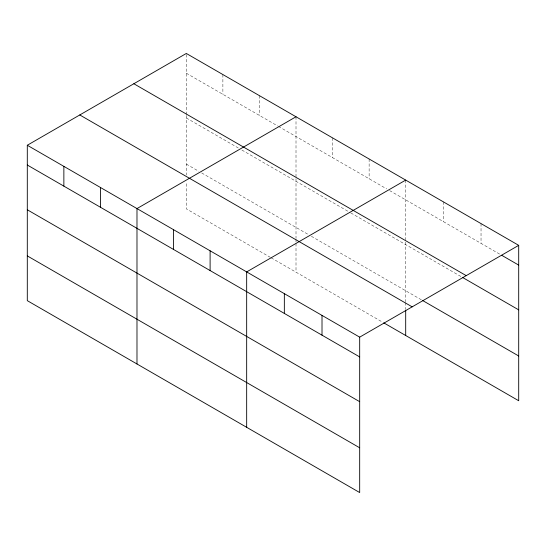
<?xml version="1.0" encoding="UTF-8"?>
<svg xmlns="http://www.w3.org/2000/svg" width="546" height="546" viewBox="0 0 546 546"><rect width="100%" height="100%" fill="white"/><g stroke="black" fill="none" stroke-linecap="round" stroke-linejoin="round"><path stroke-width="0.41" stroke-dasharray="2.73 2.05" d="M186.322 114.592L186.322 53.447M186.322 73.212L277.723 125.983M278.453 126.406L386.677 188.889M389.605 190.574L500.232 254.45M186.322 117.97L238.24 147.946M241.892 150.054L350.116 212.537M350.846 212.96L461.827 277.034M186.322 164.087L198.751 171.267M201.679 172.952L308.435 234.589M311.363 236.281L421.942 300.123M270.413 257.398L186.322 208.852L186.322 181.825M271.144 257.821L382.289 321.99M481.033 223.594L481.033 243.359M443.359 201.843L443.359 221.608M405.692 180.098L405.692 241.243M405.692 242.09L405.692 301.72M405.692 302.566L405.692 309.323M369.13 158.988L369.13 178.754M332.569 137.879L332.569 157.644M296.007 116.769L296.007 177.921M296.007 178.76L296.007 238.39M296.007 239.237L296.007 242.615M296.007 243.461L296.007 272.174M259.446 95.659L259.446 115.424M222.884 74.556L222.884 94.321M186.322 115.438L186.322 175.068"/><path stroke-width="0.82" d="M359.678 401.679L359.678 337.148L27.3 145.256L27.3 300.655L359.678 492.553L359.678 401.679L27.3 209.78M383.756 322.836L518.7 400.744L518.7 245.345L186.322 53.447L27.3 145.256M296.007 116.769L136.985 208.579L136.985 363.984M405.692 180.098L246.669 271.908L246.669 427.313M359.678 337.148L518.7 245.345M501.713 255.296L518.7 265.11M133.845 83.743L466.223 275.641M462.564 277.457L518.7 309.869M422.679 300.546L518.7 355.985M79.777 114.953L412.155 306.852M27.3 165.022L359.678 356.92M27.3 255.897L359.678 447.795M405.692 310.162L405.692 335.503M322.01 315.404L322.01 335.169M284.343 293.652L284.343 313.418M210.108 250.798L210.108 270.563M173.546 229.689L173.546 249.454M100.423 187.469L100.423 207.234M63.862 166.359L63.862 186.131"/></g></svg>
